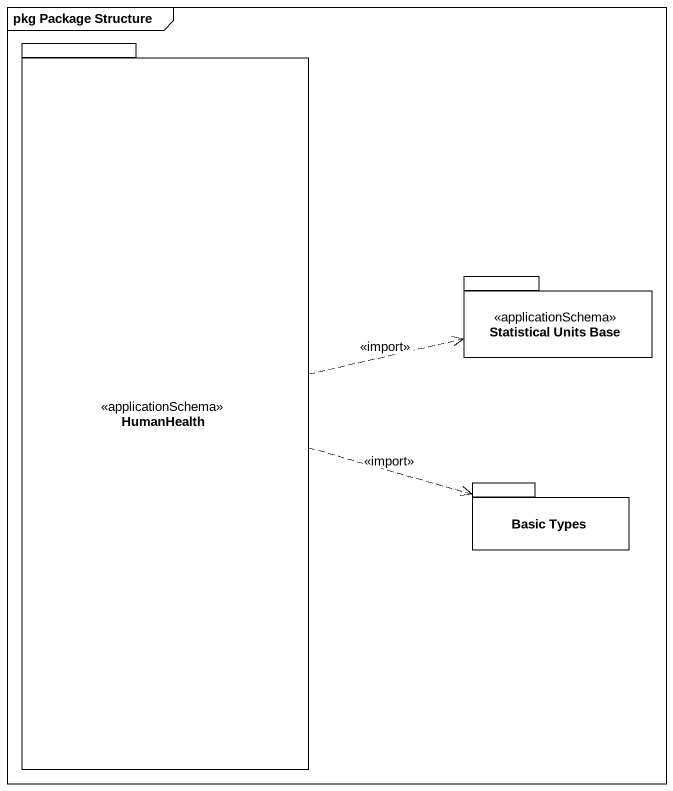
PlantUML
@startuml
mainframe pkg Package Structure
package HumanHealth <<applicationSchema>> {
}
package "Statistical Units Base" as Statistical_Units_Base <<applicationSchema>> {
}
package "Basic Types" as Basic_Types {
}
HumanHealth .right.> Statistical_Units_Base : <<import>>
HumanHealth .right.> Basic_Types : <<import>>
@enduml
